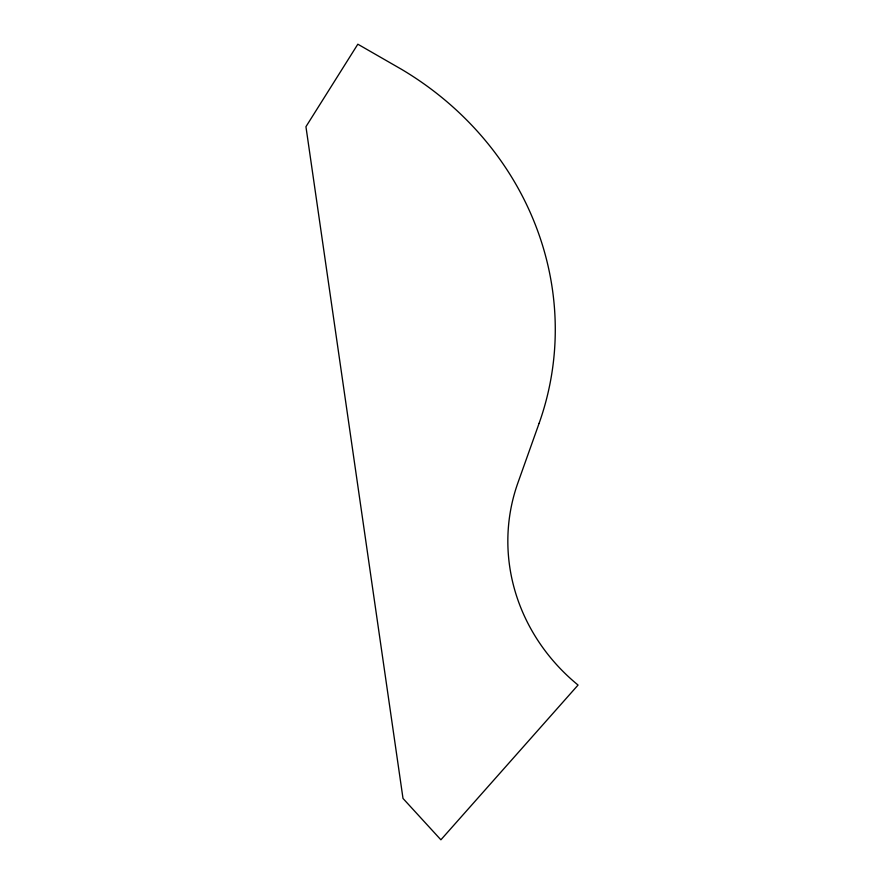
<?xml version="1.0" encoding="UTF-8"?>
<svg xmlns="http://www.w3.org/2000/svg" width="884" height="884" viewBox="0 0 884 884"><rect width="100%" height="100%" fill="white"/><g stroke="black" fill="none" stroke-linecap="round" stroke-linejoin="round"><path stroke-width="1.33" d="M539.085 423.37L517.891 482.885A197.784 185.143 12.5 0 0 578.059 685.056L440.895 839.8L403.005 798.44L305.941 126.699L357.832 44.2L401.447 69.272A318.549 298.173 12.5 0 1 539.085 423.37"/></g></svg>
